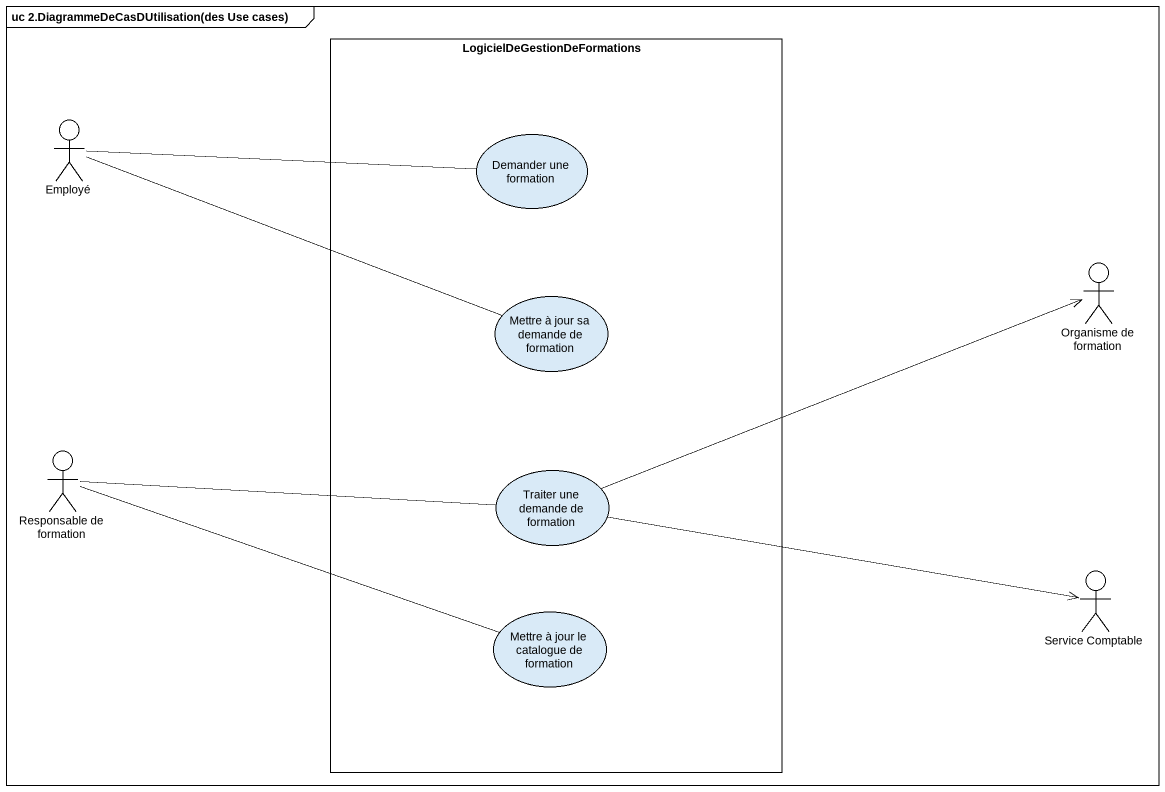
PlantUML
@startuml
mainframe uc 2.DiagrammeDeCasDUtilisation(des Use cases)
rectangle "LogicielDeGestionDeFormations" as LogicielDeGestionDeFormation {
  usecase "Demander une formation" as Demander_une_formation
  usecase "Mettre à jour sa demande de formation" as Mettre_à_jour_sa_demande_de
  usecase "Traiter une demande de formation" as Traiter_une_demande_de
  usecase "Mettre à jour le catalogue de formation" as Mettre_à_jour_le_catalogue
}
actor Employé
actor "Organisme de formation" as Organisme_de_formation
actor "Responsable de formation" as Responsable_de_formation
actor "Service Comptable" as Service_Comptable
Employé -right- Demander_une_formation
Employé -right- Mettre_à_jour_sa_demande_de
Organisme_de_formation <-left- Traiter_une_demande_de
Responsable_de_formation -right- Traiter_une_demande_de
Responsable_de_formation -right- Mettre_à_jour_le_catalogue
Service_Comptable <-left- Traiter_une_demande_de
@enduml
